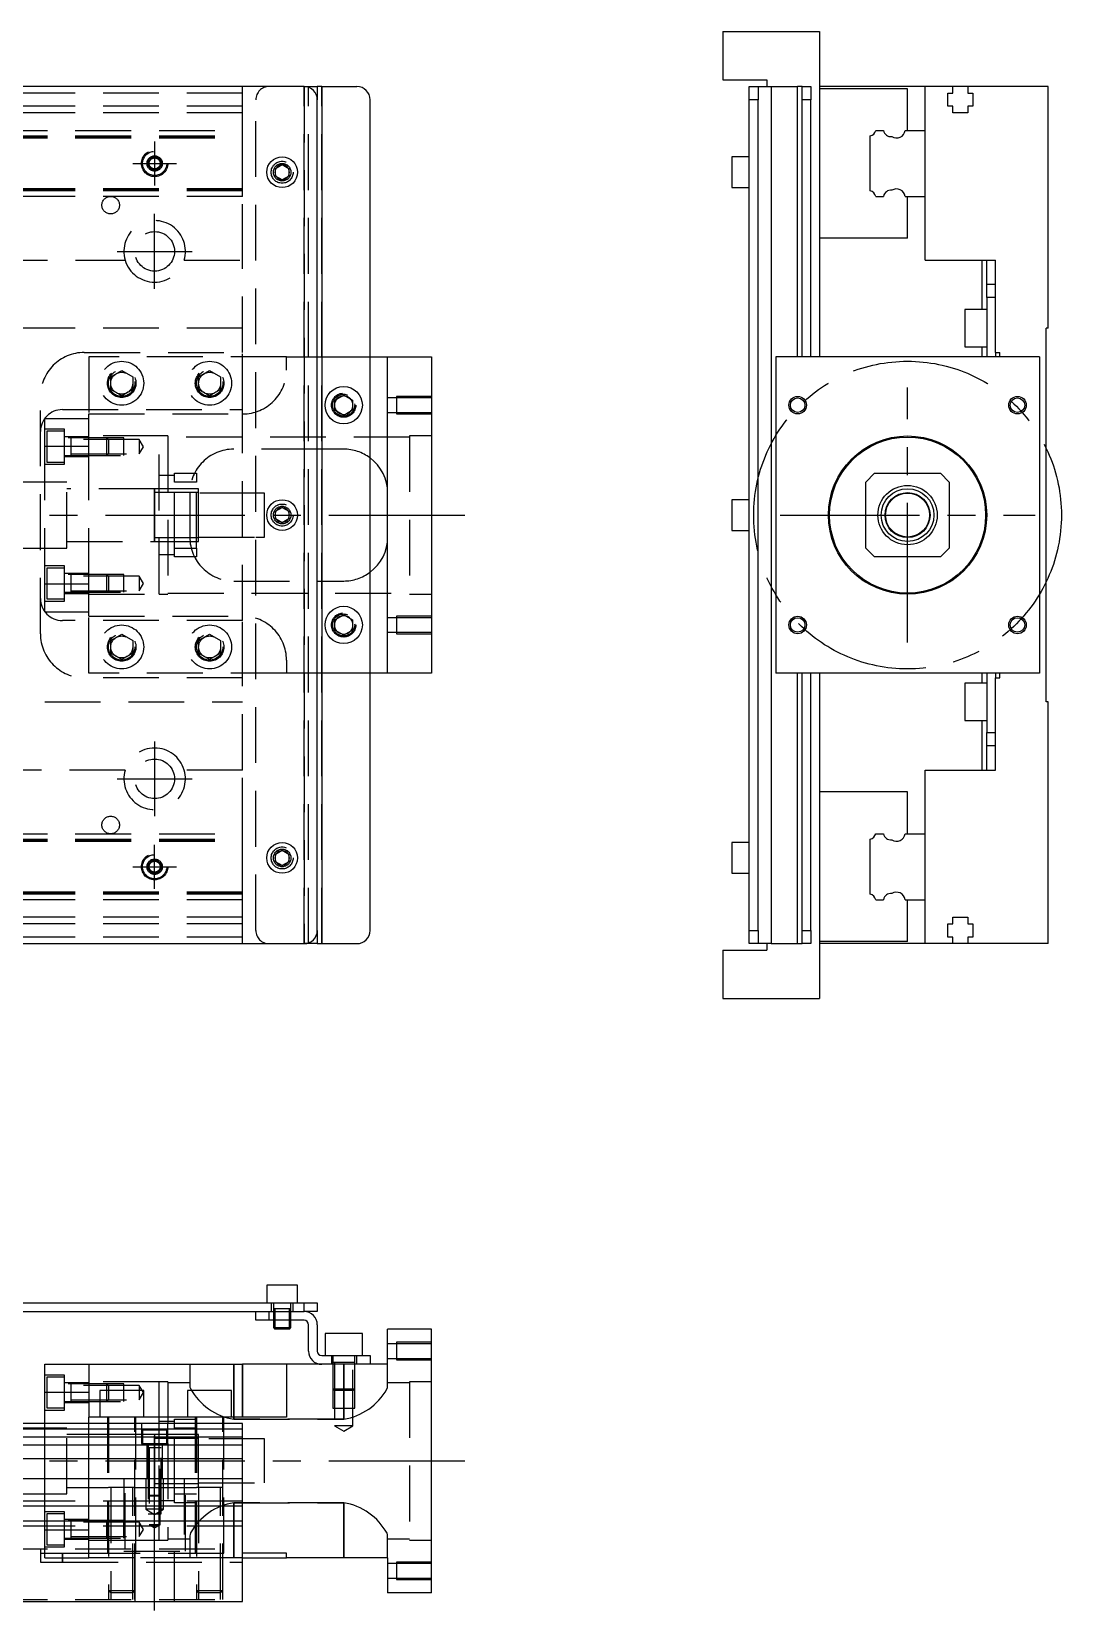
# Model space of a CAD drawing. Extents: x -21 to 603, y -289 to 112.
# Drawn here: x 369 to 603.3, y -249.2 to 110 of the extents above; entities that cross this region are included whole.
import ezdxf

# ---------------------------------------------------------------- set-up
doc = ezdxf.new("R2010")
doc.units = 0
doc.linetypes.add('CENTER', pattern=[50.8, 31.75, -6.35, 6.35, -6.35])
doc.linetypes.add('DASHED', pattern=[19.05, 12.7, -6.35])
doc.layers.get('0').update_dxf_attribs({"linetype": 'CONTINUOUS'})
doc.layers.add('CENTER', color=1, linetype='CENTER')

msp = doc.modelspace()

# ---------------------------------------------------------------- linework, layer by layer
at = {"color": 7, "linetype": 'CONTINUOUS'}
for p, q in [((526.27, 110), (526.27, 99)), ((526.27, 110), (548.27, 110)), ((548.27, 110), (548.27, 36)), ((431, 97.5), (3, 97.5)), ((431, 97.5), (434, 97.5)), ((434, 97.5), (434, 94.5)), ((435, 97.5), (434, 97.5)), ((435, 97.5), (435, -97.5)), ((435, 97.5), (443, 97.5)), ((526.27, 99), (536.27, 99)), ((532.27, 97.5), (534.27, 97.5)), ((532.27, 94.5), (532.27, 97.5)), ((534.27, 97.5), (537.27, 97.5)), ((534.27, 97.5), (534.27, 94.5)), ((536.27, 99), (536.27, 97.5)), ((537.27, 97.5), (537.27, -97.5)), ((537.27, 97.5), (543.27, 97.5)), ((543.27, 36), (543.27, 97.5)), ((544.27, 97.5), (543.27, 97.5)), ((544.27, 97.5), (546.27, 97.5)), ((544.27, 94.5), (544.27, 97.5)), ((546.27, 97.5), (546.27, 94.5)), ((572.27, 97.5), (548.27, 97.5)), ((568.27, 97), (548.27, 97)), ((568.27, 87.5), (568.27, 97)), ((572.27, 87.5), (572.27, 97.5)), ((578.57, 97.5), (572.27, 97.5)), ((581.97, 97.5), (578.57, 97.5)), ((578.57, 96), (578.57, 97.5)), ((581.97, 97.5), (581.97, 96)), ((600.27, 97.5), (581.97, 97.5)), ((600.27, 42.5), (600.27, 97.5)), ((434, -94.5), (434, 94.5)), ((446, -94.5), (446, 94.5)), ((534.27, 94.5), (532.27, 94.5)), ((532.27, -94.5), (532.27, 94.5)), ((534.27, -94.5), (534.27, 94.5)), ((546.27, 94.5), (544.27, 94.5)), ((544.27, 36), (544.27, 94.5)), ((546.27, 36), (546.27, 94.5)), ((577.42, 96), (578.57, 96)), ((577.42, 93), (577.42, 96)), ((581.97, 96), (583.12, 96)), ((583.12, 96), (583.12, 93)), ((578.57, 93), (577.42, 93)), ((578.57, 91.5), (578.57, 93)), ((581.97, 91.5), (578.57, 91.5)), ((581.97, 93), (581.97, 91.5)), ((583.12, 93), (581.97, 93)), ((559.77, 73.752272), (559.77, 86.247728)), ((561.022272, 87.5), (562.79668, 87.5)), ((567.747372, 87.5), (572.27, 87.5)), ((572.27, 72.5), (572.27, 87.5)), ((572.27, 72.5), (572.27, 87.5)), ((424.5, 78.866026), (426, 79.73205)), ((426, 79.73205), (427.5, 78.866026)), ((528.27, 81.5), (528.27, 78)), ((532.27, 81.5), (528.27, 81.5)), ((424.5, 77.133974), (424.5, 78.866026)), ((426, 76.26795), (424.5, 77.133974)), ((427.5, 77.133974), (426, 76.26795)), ((427.5, 78.866026), (427.5, 77.133974)), ((528.27, 78), (528.27, 74.5)), ((528.27, 74.5), (532.27, 74.5)), ((561.022272, 72.5), (562.79668, 72.5)), ((567.747372, 72.5), (572.27, 72.5)), ((568.27, 63), (568.27, 72.5)), ((572.27, 58), (572.27, 72.5)), ((568.27, 63), (548.27, 63)), ((572.27, 58), (588.27, 58)), ((585.27, 46.75), (585.27, 58)), ((586.27, 52.5), (586.27, 58)), ((588.27, 37), (588.27, 58)), ((586.27, 52.5), (588.27, 52.5)), ((586.27, 49.5), (586.27, 52.5)), ((581.27, 46.75), (581.27, 42.5)), ((586.27, 46.75), (581.27, 46.75)), ((588.27, 49.5), (586.27, 49.5)), ((586.27, 49.5), (586.27, 36)), ((581.27, 42.5), (581.27, 38.25)), ((600.27, 42.5), (599.77, 42.5)), ((599.77, -42.5), (599.77, 42.5)), ((446, 36), (450, 36)), ((450, 36), (460, 36)), ((450, -36), (450, 36)), ((460, 36), (460, -36)), ((598.27, 36), (538.27, 36)), ((538.27, 36), (538.27, -36)), ((581.27, 38.25), (586.27, 38.25)), ((585.27, 36), (585.27, 38.25)), ((588.27, 37), (589.27, 37)), ((588.27, 37), (588.27, 36)), ((589.27, 36), (589.27, 37)), ((598.27, 36), (598.27, -36)), ((438, 26.1547), (440, 27.309402)), ((438, 23.8453), (438, 26.1547)), ((440, 27.309402), (442, 26.1547)), ((442, 26.1547), (442, 23.8453)), ((440, 22.690598), (438, 23.8453)), ((442, 23.8453), (440, 22.690598)), ((560.77, 9.5), (558.77, 7.5)), ((558.77, -7.5), (558.77, 7.5)), ((560.77, 9.5), (575.77, 9.5)), ((577.77, 7.5), (575.77, 9.5)), ((577.77, 7.5), (577.77, -7.5)), ((424.5, 0.866026), (426, 1.73205)), ((424.5, -0.866026), (424.5, 0.866026)), ((426, 1.73205), (427.5, 0.866026)), ((427.5, 0.866026), (427.5, -0.866026)), ((528.27, 3.5), (528.27, 0)), ((532.27, 3.5), (528.27, 3.5)), ((528.27, 0), (528.27, -3.5)), ((426, -1.73205), (424.5, -0.866026)), ((427.5, -0.866026), (426, -1.73205)), ((528.27, -3.5), (532.27, -3.5)), ((558.77, -7.5), (560.77, -9.5)), ((575.77, -9.5), (560.77, -9.5)), ((575.77, -9.5), (577.77, -7.5)), ((438, -23.8453), (440, -22.690598)), ((438, -26.1547), (438, -23.8453)), ((440, -22.690598), (442, -23.8453)), ((442, -23.8453), (442, -26.1547)), ((440, -27.309402), (438, -26.1547)), ((442, -26.1547), (440, -27.309402)), ((450, -36), (446, -36)), ((460, -36), (450, -36)), ((598.27, -36), (538.27, -36)), ((543.27, -97.5), (543.27, -36)), ((544.27, -94.5), (544.27, -36)), ((546.27, -94.5), (546.27, -36)), ((548.27, -36), (548.27, -110)), ((581.27, -38.25), (581.27, -42.5)), ((586.27, -38.25), (581.27, -38.25)), ((585.27, -38.25), (585.27, -36)), ((586.27, -36), (586.27, -49.5)), ((588.27, -36), (588.27, -37)), ((588.27, -58), (588.27, -37)), ((588.27, -37), (589.27, -37)), ((589.27, -37), (589.27, -36)), ((581.27, -42.5), (581.27, -46.75)), ((600.27, -42.5), (599.77, -42.5)), ((600.27, -97.5), (600.27, -42.5)), ((581.27, -46.75), (586.27, -46.75)), ((585.27, -58), (585.27, -46.75)), ((586.27, -52.5), (586.27, -49.5)), ((586.27, -49.5), (588.27, -49.5)), ((588.27, -52.5), (586.27, -52.5)), ((586.27, -58), (586.27, -52.5)), ((572.27, -72.5), (572.27, -58)), ((572.27, -58), (588.27, -58)), ((568.27, -63), (548.27, -63)), ((568.27, -72.5), (568.27, -63)), ((528.27, -74.5), (528.27, -78)), ((532.27, -74.5), (528.27, -74.5)), ((559.77, -86.247728), (559.77, -73.752272)), ((561.022272, -72.5), (562.79668, -72.5)), ((567.747372, -72.5), (572.27, -72.5)), ((572.27, -87.5), (572.27, -72.5)), ((572.27, -87.5), (572.27, -72.5)), ((424.5, -77.133974), (426, -76.26795)), ((424.5, -78.866026), (424.5, -77.133974)), ((426, -79.73205), (424.5, -78.866026)), ((426, -76.26795), (427.5, -77.133974)), ((427.5, -78.866026), (426, -79.73205)), ((427.5, -77.133974), (427.5, -78.866026)), ((528.27, -78), (528.27, -81.5)), ((528.27, -81.5), (532.27, -81.5)), ((561.022272, -87.5), (562.79668, -87.5)), ((567.747372, -87.5), (572.27, -87.5)), ((568.27, -97), (568.27, -87.5)), ((572.27, -97.5), (572.27, -87.5)), ((577.42, -93), (578.57, -93)), ((577.42, -96), (577.42, -93)), ((578.57, -91.5), (581.97, -91.5)), ((578.57, -93), (578.57, -91.5)), ((581.97, -91.5), (581.97, -93)), ((581.97, -93), (583.12, -93)), ((583.12, -93), (583.12, -96)), ((434, -94.5), (434, -97.5)), ((532.27, -94.5), (534.27, -94.5)), ((532.27, -97.5), (532.27, -94.5)), ((534.27, -94.5), (534.27, -97.5)), ((544.27, -94.5), (546.27, -94.5)), ((544.27, -97.5), (544.27, -94.5)), ((546.27, -94.5), (546.27, -97.5)), ((578.57, -96), (577.42, -96)), ((578.57, -97.5), (578.57, -96)), ((581.97, -96), (581.97, -97.5)), ((583.12, -96), (581.97, -96)), ((3, -97.5), (431, -97.5)), ((434, -97.5), (431, -97.5)), ((434, -97.5), (435, -97.5)), ((435, -97.5), (443, -97.5)), ((526.27, -99), (536.27, -99)), ((526.27, -99), (526.27, -110)), ((534.27, -97.5), (532.27, -97.5)), ((537.27, -97.5), (534.27, -97.5)), ((536.27, -97.5), (536.27, -99)), ((537.27, -97.5), (543.27, -97.5)), ((543.27, -97.5), (544.27, -97.5)), ((546.27, -97.5), (544.27, -97.5)), ((568.27, -97), (548.27, -97)), ((572.27, -97.5), (548.27, -97.5)), ((578.57, -97.5), (572.27, -97.5)), ((581.97, -97.5), (578.57, -97.5)), ((600.27, -97.5), (581.97, -97.5)), ((526.27, -110), (548.27, -110)), ((429.5, -175.199332), (422.5, -175.199332)), ((422.5, -175.199332), (422.5, -179.199332)), ((429.5, -179.199332), (429.5, -175.199332)), ((317, -179.2), (431, -179.2)), ((431, -181.199332), (431, -179.199332)), ((431, -179.199332), (434, -179.199332)), ((434, -179.199332), (434, -181.199332)), ((317, -181.2), (423, -181.2)), ((420, -183.199332), (420, -181.199332)), ((423, -181.199332), (423, -183.199332)), ((423, -181.199332), (431, -181.199332)), ((423, -181.199332), (431, -181.199332)), ((434, -181.199332), (431, -181.199332)), ((423, -183.199332), (420, -183.199332)), ((431, -183.199332), (423, -183.199332)), ((424, -183.199332), (424, -184.849332)), ((424, -184.849332), (428, -184.849332)), ((424, -184.849332), (424.35, -185.199332)), ((424.35, -183.199332), (424.35, -185.199332)), ((427.65, -185.199332), (424.35, -185.199332)), ((427.65, -185.199332), (427.65, -183.199332)), ((427.65, -185.199332), (428, -184.849332)), ((428, -184.849332), (428, -183.199332)), ((432, -190.199332), (432, -184.199332)), ((434, -184.199332), (434, -190.199332)), ((444.25, -186.199332), (435.75, -186.199332)), ((435.75, -186.199332), (435.75, -191.199332)), ((444.25, -191.199332), (444.25, -186.199332)), ((450, -193.199332), (450, -185.199332)), ((460, -185.199332), (450, -185.199332)), ((460, -245.199332), (460, -185.199332)), ((372, -199.546856), (372, -193.199332)), ((372, -193.199332), (382, -193.199332)), ((382, -193.199332), (382, -205.199332)), ((382, -193.199332), (417, -193.199332)), ((417, -205.199332), (417, -193.199332)), ((427, -193.199332), (417, -193.199332)), ((427, -193.199332), (427, -205.199332)), ((435, -193.199332), (427, -193.199332)), ((435, -191.199332), (443, -191.199332)), ((443, -193.199332), (435, -193.199332)), ((443, -193.199332), (443, -191.199332)), ((443, -191.199332), (446, -191.199332)), ((446, -193.199332), (443, -193.199332)), ((446, -191.199332), (446, -193.199332)), ((450, -193.199332), (446, -193.199332)), ((372, -199.546856), (382, -199.546856)), ((372, -206.699332), (372, -199.546856)), ((394.5, -199.199332), (384.5, -199.199332)), ((384.5, -199.199332), (384.5, -205.199332)), ((394.5, -205.199332), (394.5, -199.199332)), ((414.5, -199.199332), (404.5, -199.199332)), ((404.5, -199.199332), (404.5, -205.199332)), ((414.5, -205.199332), (414.5, -199.199332)), ((417, -206.7), (310.5, -206.7)), ((417, -207.952272), (310.5, -207.952272)), ((382, -206.699332), (382, -205.199332)), ((427, -205.199332), (382, -205.199332)), ((417, -247.199332), (417, -206.699332)), ((310.5, -209.72668), (417, -209.72668)), ((417, -211.623076), (310.5, -211.623076)), ((397, -214.999278), (397, -209.499332)), ((398, -210.074332), (397, -210.074332)), ((399.75, -210.074332), (398, -210.074332)), ((401.5, -210.074332), (399.75, -210.074332)), ((406.5, -210.074332), (401.5, -210.074332)), ((407, -210.074332), (406.5, -210.074332)), ((417, -214.677372), (310.5, -214.677372)), ((397, -221.199338), (397, -214.999278)), ((17, -219.2), (417, -219.2)), ((397, -220.324332), (407, -220.324332)), ((417, -225.5), (17, -225.5)), ((417, -228.9), (17, -228.9)), ((427, -236.199332), (417, -236.199332)), ((427, -237.199332), (427, -236.199332)), ((417, -237.199332), (427, -237.199332)), ((450, -237.199332), (427, -237.199332)), ((450, -237.199332), (450, -245.199332)), ((17, -247.2), (417, -247.2)), ((460, -245.199332), (450, -245.199332))]:
    msp.add_line(p, q, dxfattribs=at)
at = {"color": 3, "linetype": 'DASHED'}
for p, q in [((417, 87.5), (417, 97.5)), ((431, -97.5), (431, 97.5)), ((431, 97.5), (431, -97.5)), ((432, -97.5), (432, 97.5)), ((435, -97.5), (435, 97.5)), ((417, 96), (17, 96)), ((420, -94.5), (420, 94.5)), ((417, 93), (17, 93)), ((417, 91.5), (17, 91.5)), ((17, 87.5), (417, 87.5)), ((17, 86.247728), (417, 86.247728)), ((417, 86.247728), (417, 87.5)), ((417, 73.752272), (417, 86.247728)), ((17, 86.1147), (417, 86.1147)), ((17, 86.1), (417, 86.1)), ((17, 85.8), (417, 85.8)), ((395.75, 80.721688), (397, 81.443376)), ((395.75, 79.278312), (395.75, 80.721688)), ((397, 78.556624), (395.75, 79.278312)), ((397, 81.443376), (398.25, 80.721688)), ((398.25, 79.278312), (397, 78.556624)), ((398.25, 80.721688), (398.25, 79.278312)), ((398.477374, 80.25955), (398.5, 80)), ((427.973226, 78.326156), (428, 78)), ((417, 74.2), (17, 74.2)), ((417, 73.9), (17, 73.9)), ((417, 73.8853), (17, 73.8853)), ((417, 73.752272), (17, 73.752272)), ((417, 72.5), (17, 72.5)), ((417, 72.5), (417, 73.752272)), ((417, 58), (417, 72.5)), ((283.708204, 58), (390.291796, 58)), ((403.708204, 58), (417, 58)), ((417, 37), (417, 58)), ((417, 42.5), (29.1, 42.5)), ((381, 37), (417, 37)), ((382, 36), (382, 23)), ((427, 36), (382, 36)), ((417, 24), (417, 37)), ((427, 33), (427, 36)), ((427, 36), (434, 36)), ((434, 36), (446, 36)), ((387, 31.443376), (389.5, 32.886752)), ((389.5, 32.886752), (392, 31.443376)), ((407, 31.443376), (409.5, 32.886752)), ((409.5, 32.886752), (412, 31.443376)), ((387, 28.556624), (387, 31.443376)), ((392, 31.443376), (392, 28.556624)), ((392.477798, 30.364306), (392.5, 30)), ((407, 28.556624), (407, 31.443376)), ((412, 31.443376), (412, 28.556624)), ((412.477798, 30.364306), (412.5, 30)), ((371, -27), (371, 27)), ((389.5, 27.113248), (387, 28.556624)), ((392, 28.556624), (389.5, 27.113248)), ((409.5, 27.113248), (407, 28.556624)), ((412, 28.556624), (409.5, 27.113248)), ((442.483582, 25.286038), (442.5, 25)), ((452, 26.65), (450, 26.65)), ((452, 26.999994), (452, 23.000006)), ((460, 26.999994), (452, 26.999994)), ((460, 26.65), (452, 26.65)), ((372, 22), (382, 22)), ((372, 15.652476), (372, 22)), ((376, 24), (417, 24)), ((382, 15.652476), (382, 23)), ((382, 23), (417, 23)), ((382, 15.652476), (382, 22)), ((417, -24), (417, 24)), ((450, 23.35), (452, 23.35)), ((452, 23.35), (460, 23.35)), ((452, 23.000006), (460, 23.000006)), ((376.5, 19.55635), (372, 19.55635)), ((372.5, 19.05635), (372.5, 12.05635)), ((376.5, 19.05635), (372.5, 19.05635)), ((376.5, 11.55635), (376.5, 19.55635)), ((398, 18), (382, 18)), ((398, 18), (382, 18)), ((398, -18), (398, 18)), ((400, 18), (398, 18)), ((400, 18), (400, -18)), ((455, 18), (455, -18)), ((460, 18), (455, 18)), ((372, 15.652476), (382, 15.652476)), ((372, -15.652476), (372, 15.652476)), ((382, 17.80635), (376.5, 17.80635)), ((390, 17.556344), (376.5, 17.556344)), ((377.9, 17.556354), (377.9, 13.556344)), ((393.5, 17.20635), (377.9, 17.20635)), ((382, -15.652476), (382, 15.652476)), ((382, -15.652476), (382, 15.652476)), ((386.15, 13.55635), (386.15, 17.55635)), ((386.5, 17.20635), (386.15, 17.55635)), ((386.5, 17.20635), (386.5, 13.90635)), ((390, 13.556354), (390, 17.556344)), ((393.5, 17.20635), (393.5, 13.90635)), ((394.452628, 15.55635), (393.5, 17.20635)), ((393.5, 13.90635), (394.452628, 15.55635)), ((455, 17.75), (400, 17.75)), ((434, 15), (415, 15)), ((440, 15), (434, 15)), ((372, 11.55635), (376.5, 11.55635)), ((372.5, 12.05635), (376.5, 12.05635)), ((376.5, 13.556354), (390, 13.556354)), ((376.5, 13.30635), (382, 13.30635)), ((377.9, 13.90635), (393.5, 13.90635)), ((386.15, 13.55635), (386.5, 13.90635)), ((377, 7.5), (367.005, 7.5)), ((377, -7.5), (377, 7.5)), ((377, -7.5), (377, 7.5)), ((401.5, 9), (398, 9)), ((401.5, 9.5), (406.5, 9.5)), ((401.5, 7.5), (401.5, 9.5)), ((401.5, -7.5), (401.5, 7.5)), ((406.5, 7.5), (401.5, 7.5)), ((406.5, 9.5), (406.5, 7.5)), ((406.5, -7.5), (406.5, 7.5)), ((397.005, 6), (377, 6)), ((396.995, 6), (377, 6)), ((406.5, 6), (396.995, 6)), ((397.005, 6), (396.995, 6)), ((397, -6.000006), (397, 6.000006)), ((397, 5.125), (397, 6.000006)), ((397, 5.325034), (397, 6)), ((397, 6), (397, -6)), ((397, 5.125), (397, -5.125)), ((407, 5.125), (397, 5.125)), ((406.5, 6), (397.005, 6)), ((405, 5), (405, -5)), ((407, 6), (406.5, 6)), ((407, -6), (407, 6)), ((420, 5), (407, 5)), ((422, 5), (420, 5)), ((422, -5), (422, 5)), ((424, 0), (424.023172, 0.30356)), ((377, -6), (397.005, -6)), ((377, -6), (396.995, -6)), ((396.995, -6), (406.5, -6)), ((396.995, -6), (397.005, -6)), ((397, -6.000006), (397, -5.125)), ((397, -5.125), (407, -5.125)), ((397, -6), (397, -5.325218)), ((397.005, -6), (406.5, -6)), ((406.5, -6), (407, -6)), ((407, -5), (420, -5)), ((420, -5), (422, -5)), ((367.005, -7.5), (377, -7.5)), ((398, -9), (401.5, -9)), ((401.5, -7.5), (406.5, -7.5)), ((401.5, -9.5), (401.5, -7.5)), ((406.5, -9.5), (401.5, -9.5)), ((406.5, -7.5), (406.5, -9.5)), ((376.5, -11.55635), (372, -11.55635)), ((372.5, -12.05635), (372.5, -19.05635)), ((376.5, -12.05635), (372.5, -12.05635)), ((376.5, -19.55635), (376.5, -11.55635)), ((382, -13.30635), (376.5, -13.30635)), ((390, -13.556354), (376.5, -13.556347)), ((377.9, -13.556344), (377.9, -17.556354)), ((393.5, -13.90635), (377.9, -13.90635)), ((386.15, -17.55635), (386.15, -13.55635)), ((386.5, -13.90635), (386.15, -13.55635)), ((386.5, -13.90635), (386.5, -17.20635)), ((390, -17.556344), (390, -13.556354)), ((393.5, -13.90635), (393.5, -17.20635)), ((394.452628, -15.55635), (393.5, -13.90635)), ((372, -15.652476), (382, -15.652476)), ((372, -22), (372, -15.652476)), ((376.5, -17.556351), (390, -17.556344)), ((376.5, -17.80635), (382, -17.80635)), ((377.9, -17.20635), (393.5, -17.20635)), ((382, -22), (382, -15.652476)), ((382, -23), (382, -15.652476)), ((386.15, -17.55635), (386.5, -17.20635)), ((393.5, -17.20635), (394.452628, -15.55635)), ((400, -17.75), (455, -17.75)), ((415, -15), (434, -15)), ((434, -15), (440, -15)), ((372, -19.55635), (376.5, -19.55635)), ((372.5, -19.05635), (376.5, -19.05635)), ((382, -18), (398, -18)), ((382, -18), (398, -18)), ((398, -18), (400, -18)), ((455, -18), (460, -18)), ((372, -22), (382, -22)), ((417, -24), (376, -24)), ((382, -23), (417, -23)), ((382, -36), (382, -23)), ((417, -37), (417, -24)), ((442.483582, -24.713962), (442.5, -25)), ((452, -23.35), (450, -23.35)), ((452, -23.000006), (452, -26.999994)), ((460, -23.000006), (452, -23.000006)), ((460, -23.35), (452, -23.35)), ((387, -28.556624), (389.5, -27.113248)), ((387, -31.443376), (387, -28.556624)), ((389.5, -27.113248), (392, -28.556624)), ((392, -28.556624), (392, -31.443376)), ((407, -28.556624), (409.5, -27.113248)), ((407, -31.443376), (407, -28.556624)), ((409.5, -27.113248), (412, -28.556624)), ((412, -28.556624), (412, -31.443376)), ((450, -26.65), (452, -26.65)), ((452, -26.65), (460, -26.65)), ((452, -26.999994), (460, -26.999994)), ((386.5, -30), (386.520026, -29.653944)), ((389.5, -32.886752), (387, -31.443376)), ((392, -31.443376), (389.5, -32.886752)), ((406.5, -30), (406.520026, -29.653944)), ((409.5, -32.886752), (407, -31.443376)), ((412, -31.443376), (409.5, -32.886752)), ((427, -33), (427, -36)), ((417, -37), (381, -37)), ((427, -36), (382, -36)), ((417, -58), (417, -37)), ((434, -36), (427, -36)), ((446, -36), (434, -36)), ((29.1, -42.5), (417, -42.5)), ((390.291796, -58), (283.708204, -58)), ((417, -58), (403.708204, -58)), ((417, -72.5), (417, -58)), ((17, -72.5), (417, -72.5)), ((17, -73.752272), (417, -73.752272)), ((17, -73.8853), (417, -73.8853)), ((17, -73.9), (417, -73.9)), ((17, -74.2), (417, -74.2)), ((417, -73.752272), (417, -72.5)), ((417, -86.247728), (417, -73.752272)), ((395.75, -79.278312), (397, -78.556624)), ((397, -78.556624), (398.25, -79.278312)), ((424, -78), (424.030168, -77.653934)), ((395.75, -80.721688), (395.75, -79.278312)), ((397, -81.443376), (395.75, -80.721688)), ((398.25, -80.721688), (397, -81.443376)), ((398.25, -79.278312), (398.25, -80.721688)), ((398.477374, -79.74045), (398.5, -80)), ((417, -85.8), (17, -85.8)), ((417, -86.1), (17, -86.1)), ((417, -86.1147), (17, -86.1147)), ((417, -86.247728), (17, -86.247728)), ((417, -87.5), (17, -87.5)), ((417, -87.5), (417, -86.247728)), ((417, -97.5), (417, -87.5)), ((417, -91.5), (17, -91.5)), ((417, -93), (17, -93)), ((417, -96), (17, -96)), ((423.5, -179.199332), (423.5, -181.199332)), ((424, -179.199332), (424, -183.199332)), ((428, -183.199332), (428, -179.199332)), ((428.5, -181.199332), (428.5, -179.199332)), ((420, -181.199332), (423, -181.199332)), ((428.000006, -180.599332), (423.999994, -180.599332)), ((428.000006, -180.599332), (423.999994, -180.599332)), ((424.000006, -181.199332), (424.000006, -183.199332)), ((424.35, -180.599332), (424.35, -183.199332)), ((427.65, -183.199332), (427.65, -180.599332)), ((427.999994, -183.199332), (427.999994, -181.199332)), ((452, -188.549332), (450, -188.549332)), ((452, -188.199338), (452, -192.199326)), ((460, -188.199338), (452, -188.199338)), ((460, -188.549332), (452, -188.549332)), ((405, -193.199332), (405, -198.16811)), ((415, -205.709206), (415, -193.199332)), ((415, -193.199332), (415, -205.199332)), ((417, -193.199332), (417, -205.199332)), ((437.25, -191.199332), (437.25, -193.199332)), ((442.500006, -192.799332), (437.499994, -192.799332)), ((437.500006, -191.199332), (437.500006, -203.199332)), ((437.9, -192.799332), (437.9, -207.199332)), ((440, -193.199332), (440, -205.709206)), ((440, -199.199332), (440, -193.199332)), ((442.1, -207.199332), (442.1, -192.799332)), ((442.499994, -203.199332), (442.499994, -191.199332)), ((450, -191.849332), (452, -191.849332)), ((450, -198.16811), (450, -193.199332)), ((452, -191.849332), (460, -191.849332)), ((452, -192.199326), (460, -192.199326)), ((376.5, -195.642982), (372, -195.642982)), ((372.5, -196.142982), (372.5, -199.642982)), ((376.5, -196.142982), (372.5, -196.142982)), ((376.5, -203.642982), (376.5, -195.642982)), ((382, -197.392982), (376.5, -197.392982)), ((398, -197.199332), (382, -197.199332)), ((398, -205.199332), (398, -197.199332)), ((400, -197.199332), (398, -197.199332)), ((400, -197.199332), (400, -206.699332)), ((405, -197.449332), (400, -197.449332)), ((455, -197.449332), (450, -197.449332)), ((455, -197.199332), (455, -233.199332)), ((460, -197.199332), (455, -197.199332)), ((372.5, -199.642982), (372.5, -203.142982)), ((390, -197.642988), (376.5, -197.642981)), ((377.9, -197.642978), (377.9, -201.642988)), ((393.5, -197.992982), (377.9, -197.992982)), ((386.15, -199.199332), (386.15, -197.642982)), ((386.5, -197.992982), (386.15, -197.642982)), ((386.15, -199.642982), (386.15, -199.199332)), ((386.15, -201.642982), (386.15, -199.642982)), ((386.5, -197.992982), (386.5, -199.199332)), ((386.5, -199.199332), (386.5, -199.642982)), ((386.5, -199.642982), (386.5, -201.292982)), ((390, -199.199332), (390, -197.642988)), ((390, -201.642978), (390, -199.199332)), ((393.5, -197.992982), (393.5, -201.292982)), ((394.452628, -199.642982), (393.5, -197.992982)), ((393.5, -201.292982), (394.452628, -199.642982)), ((405, -198.16811), (405.034792, -198.435032)), ((405.034792, -198.435032), (405.13642, -198.740558)), ((437.5, -198.799332), (442.5, -198.799332)), ((437.5, -198.799332), (437.9, -199.199332)), ((442.1, -199.199332), (437.9, -199.199332)), ((440, -205.709206), (440, -199.199332)), ((442.1, -199.199332), (442.5, -198.799332)), ((449.823178, -198.83366), (449.954746, -198.476042)), ((449.954746, -198.476042), (450, -198.16811)), ((372, -203.642982), (376.5, -203.642982)), ((372.5, -203.142982), (376.5, -203.142982)), ((376.5, -201.642985), (390, -201.642978)), ((376.5, -201.892982), (382, -201.892982)), ((377.9, -201.292982), (393.5, -201.292982)), ((386.15, -201.642982), (386.5, -201.292982)), ((437.500006, -203.199332), (442.499994, -203.199332)), ((377, -207.699332), (366.995, -207.699332)), ((372, -219.199332), (372, -206.699332)), ((377, -222.699332), (377, -207.699332)), ((382, -219.199332), (382, -206.699332)), ((386.25, -205.199332), (386.25, -236.199332)), ((386.499923, -205.199332), (386.500006, -246.699332)), ((392.499994, -246.699332), (392.500077, -205.199332)), ((392.75, -236.199332), (392.75, -205.199332)), ((394, -206.7), (394, -211.2)), ((399.75, -208.2), (394.25, -208.2)), ((394.25, -208.2), (394.25, -211.2)), ((398, -206.699332), (398, -205.199332)), ((401.5, -206.199332), (398, -206.199332)), ((398, -208.199332), (398, -206.699332)), ((398, -215.199332), (398, -208.199332)), ((399.75, -211.2), (399.75, -208.2)), ((400, -211.2), (400, -206.7)), ((401.5, -205.699332), (406.5, -205.699332)), ((401.5, -206.699332), (401.5, -205.699332)), ((401.5, -207.699332), (401.5, -206.699332)), ((406.5, -207.699332), (401.5, -207.699332)), ((401.5, -222.699332), (401.5, -207.699332)), ((406.25, -205.199332), (406.25, -236.199332)), ((406.499923, -205.199332), (406.500006, -246.699332)), ((412.499994, -246.699332), (412.500077, -205.199332)), ((412.75, -236.199332), (412.75, -205.199332)), ((415, -205.199332), (415, -205.709206)), ((415, -205.709206), (440, -205.709206)), ((440, -205.709206), (415, -205.709206)), ((442.1, -207.199332), (437.9, -207.199332)), ((437.9, -207.199332), (440, -208.411768)), ((440, -208.411768), (442.1, -207.199332)), ((382, -209.199332), (377, -209.199332)), ((386.5, -209.199332), (382, -209.199332)), ((392.5, -209.199332), (386.5, -209.199332)), ((394.25, -209.199332), (392.5, -209.199332)), ((394, -211.2), (400, -211.2)), ((397, -209.199332), (394.25, -209.199332)), ((395.25, -211.2), (395.25, -219.2)), ((395.500006, -211.2), (395.500006, -227.2)), ((397, -209.199332), (396.995, -209.199332)), ((397, -209.199332), (397, -209.200168)), ((398, -209.199332), (397, -209.199332)), ((397.005, -209.199332), (397, -209.199332)), ((397, -209.200168), (397, -214.999288)), ((399.75, -209.199332), (398, -209.199332)), ((398.499994, -227.2), (398.499994, -211.2)), ((398.75, -219.2), (398.75, -211.2)), ((401.5, -209.199332), (399.75, -209.199332)), ((400, -211.199332), (400, -233.199332)), ((406.5, -209.199332), (401.5, -209.199332)), ((407, -209.199332), (406.5, -209.199332)), ((407, -215.199332), (407, -209.199332)), ((422, -210.199332), (407, -210.199332)), ((422, -215.199332), (422, -210.199332)), ((398.500006, -212.2), (395.499994, -212.2)), ((395.75, -212.2), (395.75, -229.7)), ((397, -214.999288), (397, -215.39937)), ((397, -215.39937), (397, -221.199332)), ((398, -228.899332), (398, -215.199332)), ((398.25, -229.7), (398.25, -212.2)), ((407, -221.199332), (407, -215.199332)), ((422, -220.199332), (422, -215.199332)), ((366.995, -222.699332), (377, -222.699332)), ((372, -225.499332), (372, -219.199332)), ((377, -221.199332), (382, -221.199332)), ((382, -225.499332), (382, -219.199332)), ((382, -221.199332), (386.39999, -221.199332)), ((392.500006, -221.199332), (386.499994, -221.199332)), ((387, -221.199332), (387, -246.699332)), ((390, -219.2), (390, -235.7)), ((390.291796, -235.2), (390.291796, -219.2)), ((392, -246.699332), (392, -221.199332)), ((392.60001, -221.199332), (397.005, -221.199332)), ((395, -219.199332), (395, -226.199332)), ((396.995, -221.199332), (406.39999, -221.199332)), ((397, -221.198496), (397, -220.52556)), ((397, -221.199332), (397, -221.198496)), ((397.005, -221.199332), (406.5, -221.199332)), ((399, -226.199332), (399, -219.199332)), ((401.5, -222.699332), (406.5, -222.699332)), ((401.5, -224.699332), (401.5, -222.699332)), ((403.708204, -219.2), (403.708204, -235.2)), ((404, -235.7), (404, -219.2)), ((412.500006, -221.199332), (406.499994, -221.199332)), ((407, -220.199332), (422, -220.199332)), ((407, -221.199332), (407, -246.699332)), ((412, -246.699332), (412, -221.199332)), ((417, -224.35), (17, -224.35)), ((372, -228.899332), (372, -225.499332)), ((382, -228.899332), (382, -225.499332)), ((399, -226.199332), (395, -226.199332)), ((395, -226.199332), (397, -227.354032)), ((395.5, -222.95), (398.5, -222.95)), ((395.5, -222.95), (395.75, -223.2)), ((398.25, -223.2), (395.75, -223.2)), ((397, -227.354032), (399, -226.199332)), ((398, -224.199332), (401.5, -224.199332)), ((398.25, -223.2), (398.5, -222.95)), ((406.5, -224.699332), (401.5, -224.699332)), ((440, -224.689458), (415, -224.689458)), ((415, -224.689458), (440, -224.689458)), ((415, -237.199332), (415, -224.689458)), ((415, -224.689458), (415, -228.899332)), ((440, -224.689458), (440, -237.199332)), ((440, -237.199332), (440, -224.689458)), ((376.5, -226.755682), (372, -226.755682)), ((372, -230.851808), (372, -228.899332)), ((372.5, -227.255682), (372.5, -228.899332)), ((373.708204, -227.255682), (372.5, -227.255682)), ((372.5, -228.899332), (372.5, -230.755682)), ((376.5, -227.255682), (373.708204, -227.255682)), ((376.5, -234.755682), (376.5, -226.755682)), ((382, -228.505682), (376.5, -228.505682)), ((390, -228.755686), (376.5, -228.755686)), ((377.9, -228.755676), (377.9, -232.755686)), ((393.5, -229.105682), (377.9, -229.105682)), ((382, -236.199332), (382, -228.899332)), ((386.15, -228.899332), (386.15, -228.755682)), ((386.29365, -228.899332), (386.15, -228.755682)), ((386.15, -230.755682), (386.15, -228.899332)), ((386.5, -229.105682), (386.29365, -228.899332)), ((390, -228.899332), (390, -228.755686)), ((390, -232.755676), (390, -228.899332)), ((393.5, -229.105682), (393.5, -232.405682)), ((394.452628, -230.755682), (393.5, -229.105682)), ((395.500006, -227.2), (398.499994, -227.2)), ((398.25, -229.7), (395.75, -229.7)), ((395.75, -229.7), (397, -230.421688)), ((397, -230.421688), (398.25, -229.7)), ((398, -233.199332), (398, -228.899332)), ((415, -228.899332), (415, -236.199332)), ((417, -230.05), (17, -230.05)), ((372, -230.851808), (373.708204, -230.851808)), ((372, -235.199332), (372, -230.851808)), ((372.5, -230.755682), (372.5, -234.255682)), ((373.708204, -230.851808), (382, -230.851808)), ((376.5, -232.755676), (390, -232.755676)), ((376.5, -233.005682), (382, -233.005682)), ((377.9, -232.405682), (393.5, -232.405682)), ((382, -233.199332), (386.5, -233.199332)), ((386.15, -232.755682), (386.15, -230.755682)), ((386.15, -232.755682), (386.5, -232.405682)), ((386.5, -233.199332), (387, -233.199332)), ((387, -233.199332), (392, -233.199332)), ((392, -233.199332), (392.5, -233.199332)), ((392.5, -233.199332), (398, -233.199332)), ((393.5, -232.405682), (394.452628, -230.755682)), ((398, -233.199332), (400, -233.199332)), ((400, -232.949332), (405, -232.949332)), ((405.045254, -231.922622), (405, -232.230554)), ((405, -232.230554), (405, -237.199332)), ((405.176822, -231.565004), (405.045254, -231.922622)), ((449.965208, -231.963632), (449.86358, -231.658106)), ((450, -232.230554), (449.965208, -231.963632)), ((450, -237.199332), (450, -232.230554)), ((450, -232.949332), (455, -232.949332)), ((455, -233.199332), (460, -233.199332)), ((17, -235.2), (417, -235.2)), ((371, -235.199332), (371, -236.199332)), ((371, -236.199332), (381, -236.199332)), ((371, -236.199332), (371, -238.199332)), ((372, -234.755682), (376.5, -234.755682)), ((372, -237.199332), (372, -235.199332)), ((372.5, -234.255682), (373.708204, -234.255682)), ((373.708204, -234.255682), (376.5, -234.255682)), ((376, -238.199332), (376, -236.199332)), ((376, -236.199332), (376, -237.199332)), ((381, -236.199332), (417, -236.199332)), ((382, -237.199332), (382, -236.199332)), ((390, -235.7), (404, -235.7)), ((392.5, -235.7), (392.5, -247.2)), ((401.5, -247.2), (401.5, -235.7)), ((415, -236.199332), (415, -237.199332)), ((371, -238.199332), (376, -238.199332)), ((372, -237.199332), (382, -237.199332)), ((376, -237.199332), (376, -238.199332)), ((376, -238.199332), (417, -238.199332)), ((386.5, -237.199332), (382, -237.199332)), ((387, -237.199332), (386.5, -237.199332)), ((392, -237.199332), (387, -237.199332)), ((392.5, -237.199332), (392, -237.199332)), ((406.5, -237.199332), (392.5, -237.199332)), ((407, -237.199332), (406.5, -237.199332)), ((412, -237.199332), (407, -237.199332)), ((412.5, -237.199332), (412, -237.199332)), ((417, -237.199332), (412.5, -237.199332)), ((452, -238.549332), (450, -238.549332)), ((452, -238.199338), (452, -242.199326)), ((460, -238.199338), (452, -238.199338)), ((460, -238.549332), (452, -238.549332)), ((450, -241.849332), (452, -241.849332)), ((452, -241.849332), (460, -241.849332)), ((452, -242.199326), (460, -242.199326)), ((17, -246.7), (417, -246.7)), ((386.5, -244.699332), (392.5, -244.699332)), ((386.5, -244.699332), (387, -245.199332)), ((392, -245.199332), (387, -245.199332)), ((392, -245.199332), (392.5, -244.699332)), ((406.5, -244.699332), (412.5, -244.699332)), ((406.5, -244.699332), (407, -245.199332)), ((412, -245.199332), (407, -245.199332)), ((412, -245.199332), (412.5, -244.699332))]:
    msp.add_line(p, q, dxfattribs=at)
at = {"color": 1, "linetype": 'CENTER'}
msp.add_line((397, -249.2), (397, -217.2), dxfattribs=at)
at = {"color": 3, "linetype": 'DASHED'}
for centre, radius in [((397, 80), 3), ((397, 80), 2.75), ((397, 80), 1.75), ((397, 80), 1.5), ((397, 80), 1.25), ((426, 78), 2.5), ((426, 78), 2), ((387, 70.5), 2), ((397, 60), 4.5), ((389.5, 30), 5), ((389.5, 30), 3.25), ((389.5, 30), 3), ((389.5, 30), 2.5), ((409.5, 30), 5), ((409.5, 30), 3.25), ((409.5, 30), 3), ((409.5, 30), 2.5), ((440, 25), 2.75), ((440, 25), 2.5), ((426, 0), 2.5), ((426, 0), 2), ((389.5, -30), 5), ((409.5, -30), 5), ((440, -25), 2.75), ((440, -25), 2.5), ((389.5, -30), 3.25), ((389.5, -30), 3), ((389.5, -30), 2.5), ((409.5, -30), 3.25), ((409.5, -30), 3), ((409.5, -30), 2.5), ((397, -60), 4.5), ((387, -70.5), 2), ((397, -80), 3), ((397, -80), 2.75), ((397, -80), 1.75), ((397, -80), 1.5), ((397, -80), 1.25), ((426, -78), 2.5), ((426, -78), 2)]:
    msp.add_circle(centre, radius, dxfattribs=at)
at = {"color": 7, "linetype": 'CONTINUOUS'}
for centre, radius in [((426, 78), 3.5), ((440, 25), 4.25), ((543.27, 25), 1.65), ((593.27, 25), 1.65), ((568.27, 0), 18), ((568.27, 0), 17.75), ((568.27, 0), 6.75), ((568.27, 0), 6), ((568.27, 0), 5.125), ((568.27, 0), 5), ((426, 0), 3.5), ((440, -25), 4.25), ((543.27, -25), 1.65), ((593.27, -25), 1.65), ((426, -78), 3.5)]:
    msp.add_circle(centre, radius, dxfattribs=at)
at = {"color": 3, "linetype": 'CONTINUOUS'}
for centre in [(543.27, 25), (593.27, 25), (543.27, -25), (593.27, -25)]:
    msp.add_circle(centre, 2, dxfattribs=at)
at = {"color": 3, "linetype": 'DASHED'}
for centre, radius, start, end in [((423, 94.5), 3, 90, 180), ((397, 60), 7, 343.39845, 196.60155), ((397, 60), 7, 196.60155, 343.39845), ((381, 27), 10, 90, 180), ((417, 33), 10, 270, 0), ((376, 19), 5, 90, 180), ((415, 5), 10, 90, 180), ((440, 5), 10, 53.130102, 90), ((415, -5), 10, 180, 270), ((440, -5), 10, 270, 306.869898), ((376, -19), 5, 180, 270), ((417, -33), 10, 0, 90), ((381, -27), 10, 180, 270), ((397, -60), 7, 16.60155, 163.39845), ((397, -60), 7, 163.39845, 16.60155), ((423, -94.5), 3, 180, 270), ((417.333832, -191.940959), 13.964648, 209.13802648, 260.37933944), ((437.794189, -192.102715), 13.784128, 279.20837209, 330.77035528), ((417.205811, -238.295949), 13.784128, 99.20837209, 150.77035528), ((437.666168, -238.457705), 13.964648, 29.13802648, 80.37933944)]:
    msp.add_arc(centre, radius, start, end, dxfattribs=at)
at = {"color": 7, "linetype": 'CONTINUOUS'}
for centre, radius, start, end in [((431, 94.5), 3, 0, 90), ((443, 94.5), 3, 0, 90), ((559.37, 87.9), 1.7, 283.608961, 346.391039), ((564.47, 87.8), 1.7, 190.164249, 277.540197), ((565.77, 87.8), 2, 237.42103, 351.373073), ((426, 78), 1.65, 95.380023, 144.619977), ((426, 78), 1.65, 84.619977, 95.380023), ((426, 78), 1.65, 35.380023, 84.619977), ((426, 78), 1.65, 155.380023, 180), ((426, 78), 1.65, 180, 204.619977), ((426, 78), 1.65, 144.619977, 155.380023), ((426, 78), 1.65, 204.619977, 215.380023), ((426, 78), 1.65, 215.380023, 264.619977), ((426, 78), 1.65, 264.619977, 275.380023), ((426, 78), 1.65, 275.380023, 324.619977), ((426, 78), 1.65, 24.619977, 35.380023), ((426, 78), 1.65, 324.619977, 335.380023), ((426, 78), 1.65, 335.380023, 24.619977), ((559.37, 72.1), 1.7, 13.608961, 76.391039), ((564.47, 72.2), 1.7, 82.459803, 169.835751), ((565.77, 72.2), 2, 8.626927, 122.57897), ((440, 25), 2.1, 162.24721, 180), ((440, 25), 2.1, 137.75279, 162.24721), ((440, 25), 2.1, 102.24721, 137.75279), ((440, 25), 2.1, 77.75279, 102.24721), ((440, 25), 2.1, 42.24721, 77.75279), ((440, 25), 2.1, 17.75279, 42.24721), ((440, 25), 2.1, 342.24721, 17.75279), ((440, 25), 2.1, 180, 197.75279), ((440, 25), 2.1, 197.75279, 222.24721), ((440, 25), 2.1, 222.24721, 257.75279), ((440, 25), 2.1, 257.75279, 282.24721), ((440, 25), 2.1, 282.24721, 317.75279), ((440, 25), 2.1, 317.75279, 342.24721), ((440, 5), 10, 0, 53.130102), ((426, 0), 1.65, 155.380023, 180), ((426, 0), 1.65, 180, 204.619977), ((426, 0), 1.65, 144.619977, 155.380023), ((426, 0), 1.65, 95.380023, 144.619977), ((426, 0), 1.65, 84.619977, 95.380023), ((426, 0), 1.65, 35.380023, 84.619977), ((426, 0), 1.65, 24.619977, 35.380023), ((426, 0), 1.65, 335.380023, 24.619977), ((426, 0), 1.65, 204.619977, 215.380023), ((426, 0), 1.65, 215.380023, 264.619977), ((426, 0), 1.65, 264.619977, 275.380023), ((426, 0), 1.65, 275.380023, 324.619977), ((426, 0), 1.65, 324.619977, 335.380023), ((440, -5), 10, 306.869898, 0), ((440, -25), 2.1, 162.24721, 180), ((440, -25), 2.1, 180, 197.75279), ((440, -25), 2.1, 137.75279, 162.24721), ((440, -25), 2.1, 102.24721, 137.75279), ((440, -25), 2.1, 77.75279, 102.24721), ((440, -25), 2.1, 42.24721, 77.75279), ((440, -25), 2.1, 17.75279, 42.24721), ((440, -25), 2.1, 342.24721, 17.75279), ((440, -25), 2.1, 197.75279, 222.24721), ((440, -25), 2.1, 222.24721, 257.75279), ((440, -25), 2.1, 257.75279, 282.24721), ((440, -25), 2.1, 282.24721, 317.75279), ((440, -25), 2.1, 317.75279, 342.24721), ((559.37, -72.1), 1.7, 283.608961, 346.391039), ((564.47, -72.2), 1.7, 190.164249, 277.540197), ((565.77, -72.2), 2, 237.42103, 351.373073), ((426, -78), 1.65, 155.380023, 180), ((426, -78), 1.65, 180, 204.619977), ((426, -78), 1.65, 144.619977, 155.380023), ((426, -78), 1.65, 204.619977, 215.380023), ((426, -78), 1.65, 95.380023, 144.619977), ((426, -78), 1.65, 215.380023, 264.619977), ((426, -78), 1.65, 84.619977, 95.380023), ((426, -78), 1.65, 35.380023, 84.619977), ((426, -78), 1.65, 275.380023, 324.619977), ((426, -78), 1.65, 24.619977, 35.380023), ((426, -78), 1.65, 324.619977, 335.380023), ((426, -78), 1.65, 335.380023, 24.619977), ((426, -78), 1.65, 264.619977, 275.380023), ((564.47, -87.8), 1.7, 82.459803, 169.835751), ((565.77, -87.8), 2, 8.626927, 122.57897), ((559.37, -87.9), 1.7, 13.608961, 76.391039), ((431, -94.5), 3, 270, 0), ((443, -94.5), 3, 270, 0), ((431, -184.199332), 3, 0, 90), ((431, -184.199332), 1, 0, 90), ((435, -190.199332), 3, 180, 270), ((435, -190.199332), 1, 180, 270)]:
    msp.add_arc(centre, radius, start, end, dxfattribs=at)
at = {"layer": 'CENTER', "color": 1, "linetype": 'CENTER'}
for p, q in [((397, 85), (397, 75)), ((392, 80), (402, 80)), ((397, 51.5), (397, 68.5)), ((388.5, 60), (405.5, 60)), ((568.27, -29), (568.27, 29)), ((-20.607194, 0), (467.569477, 0)), ((539.27, 0), (597.27, 0)), ((397, -51.5), (397, -68.5)), ((388.5, -60), (405.5, -60)), ((397, -85), (397, -75)), ((392, -80), (402, -80)), ((-20.607194, -215.2), (467.569477, -215.2))]:
    msp.add_line(p, q, dxfattribs=at)
msp.add_circle((568.27, 0), 35.000001, dxfattribs=at)

doc.saveas('drawing.dxf')
